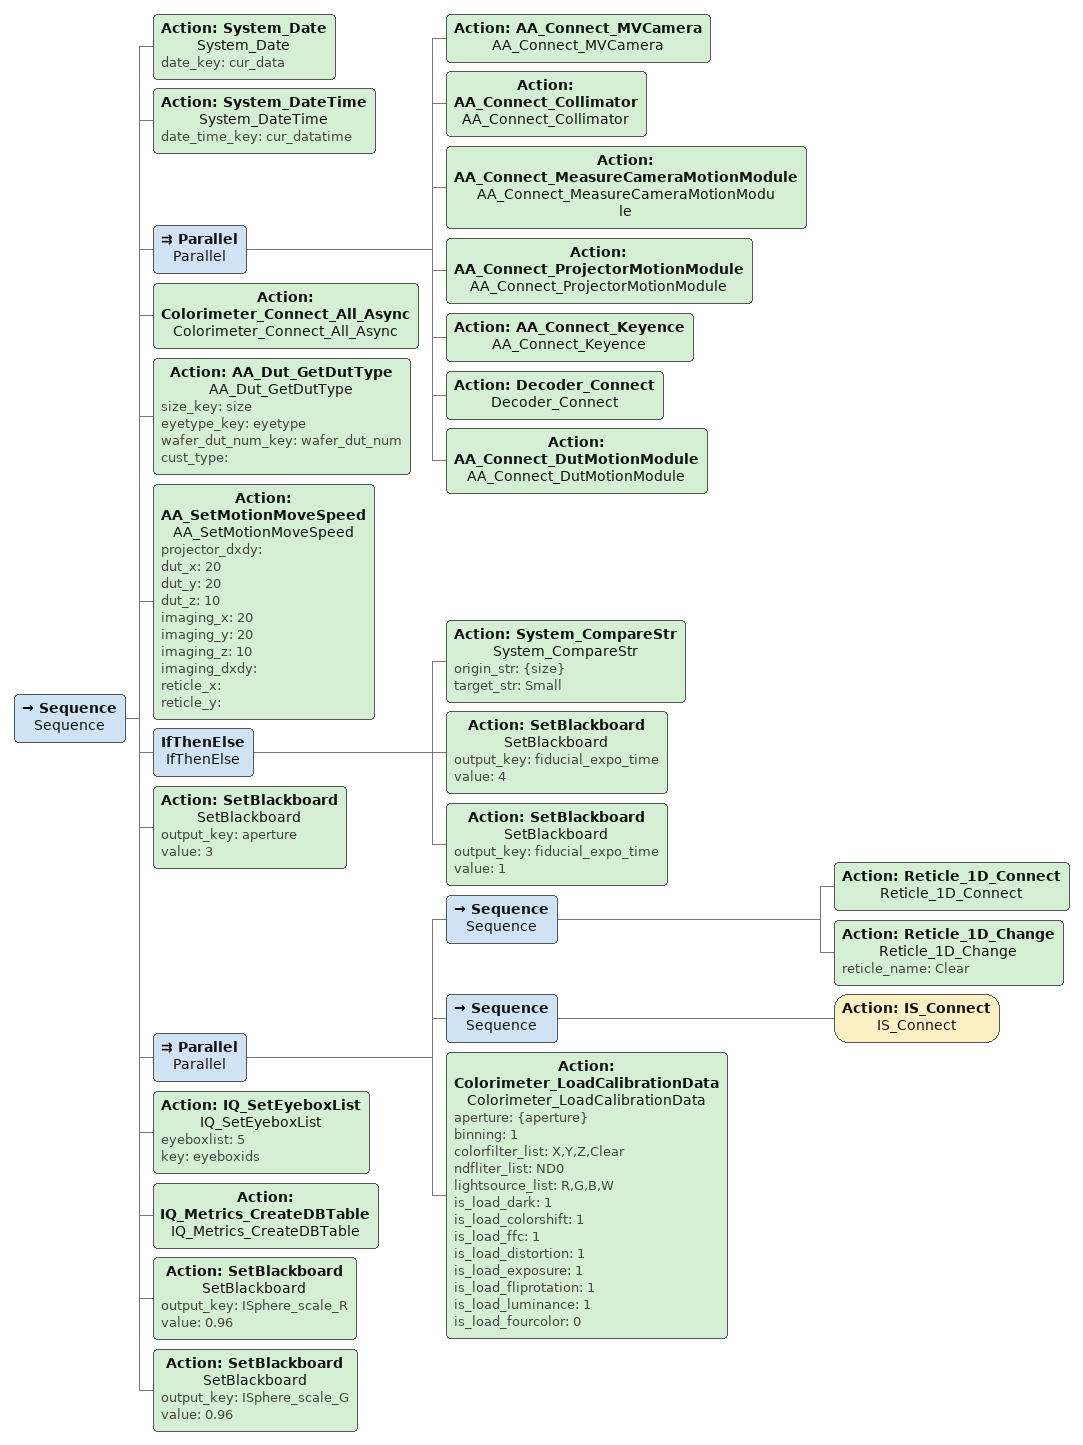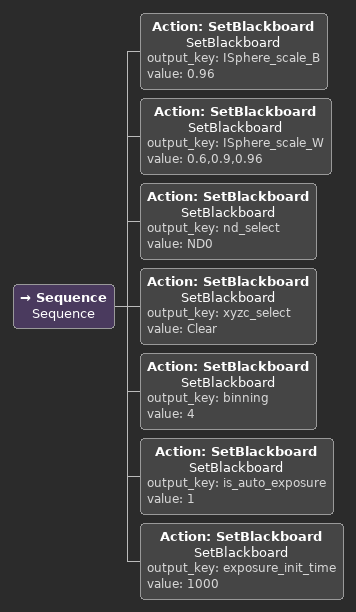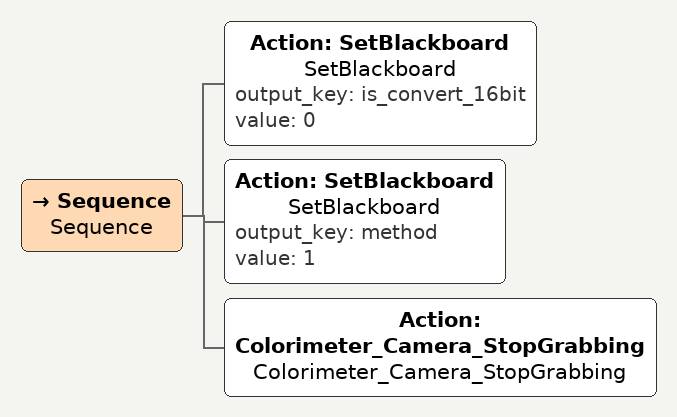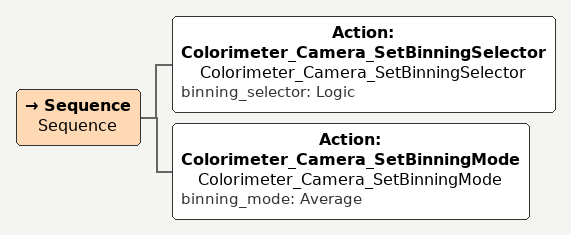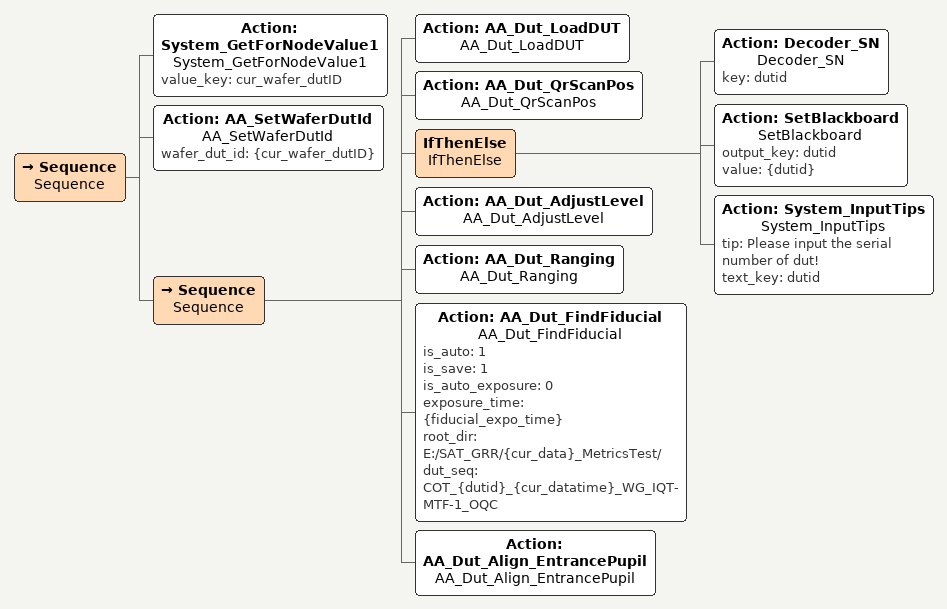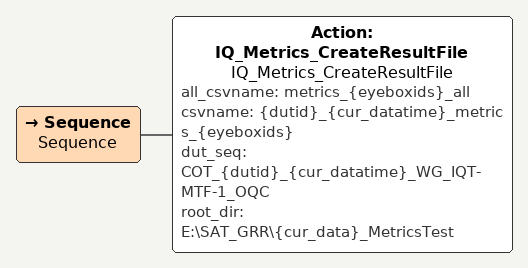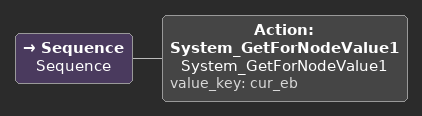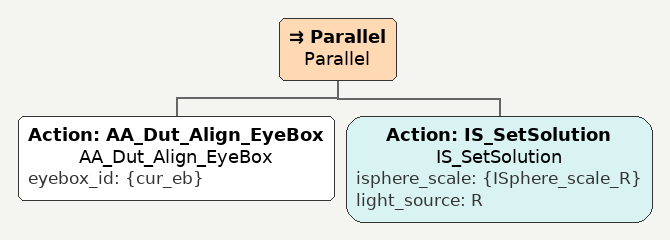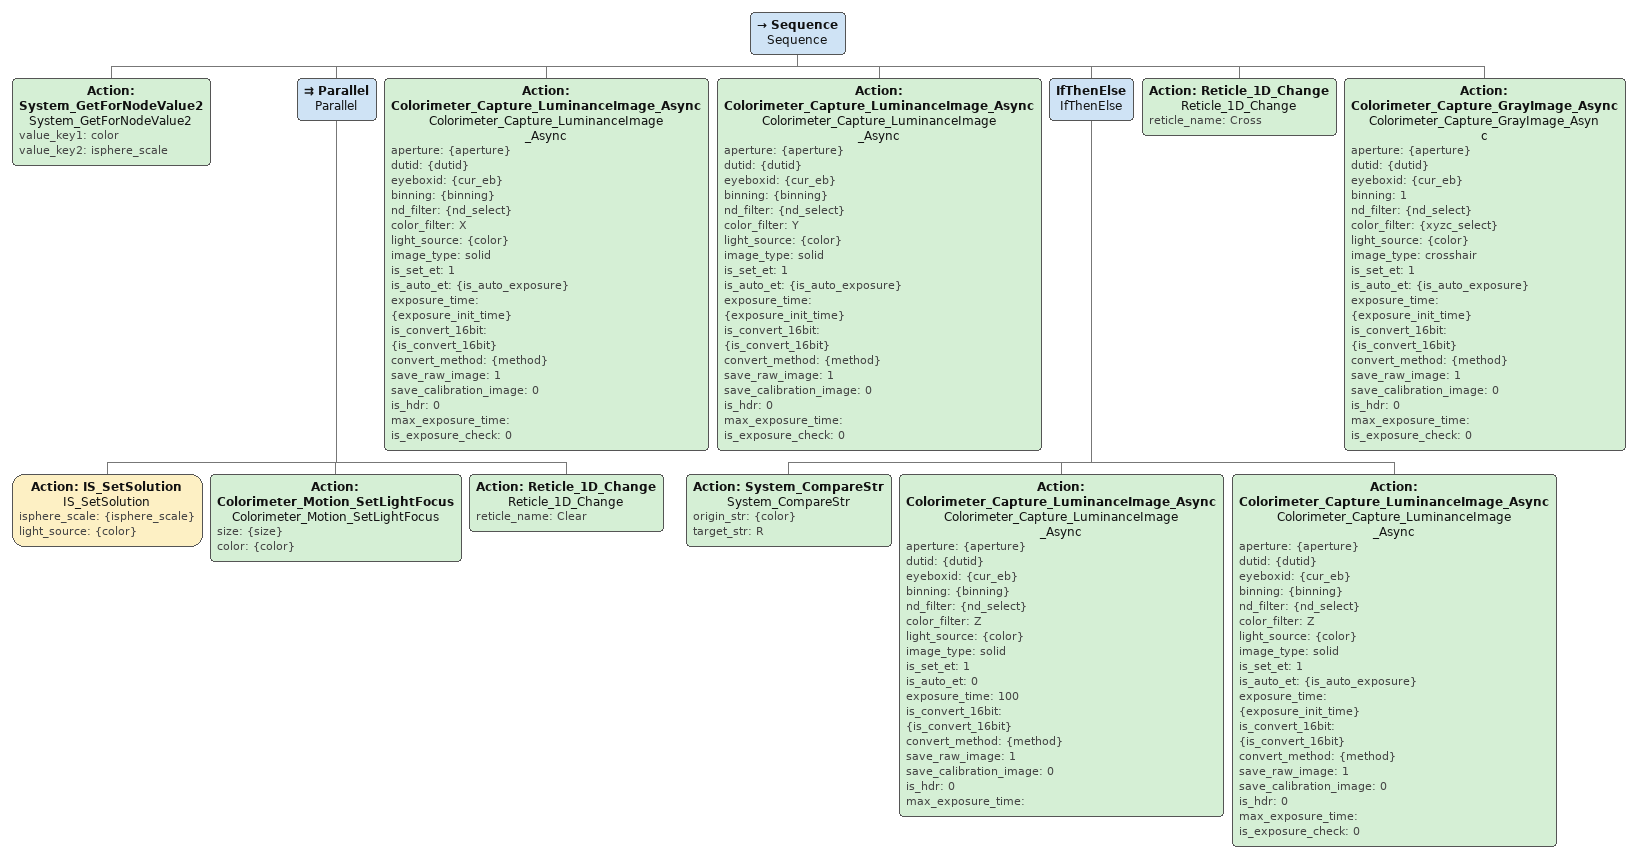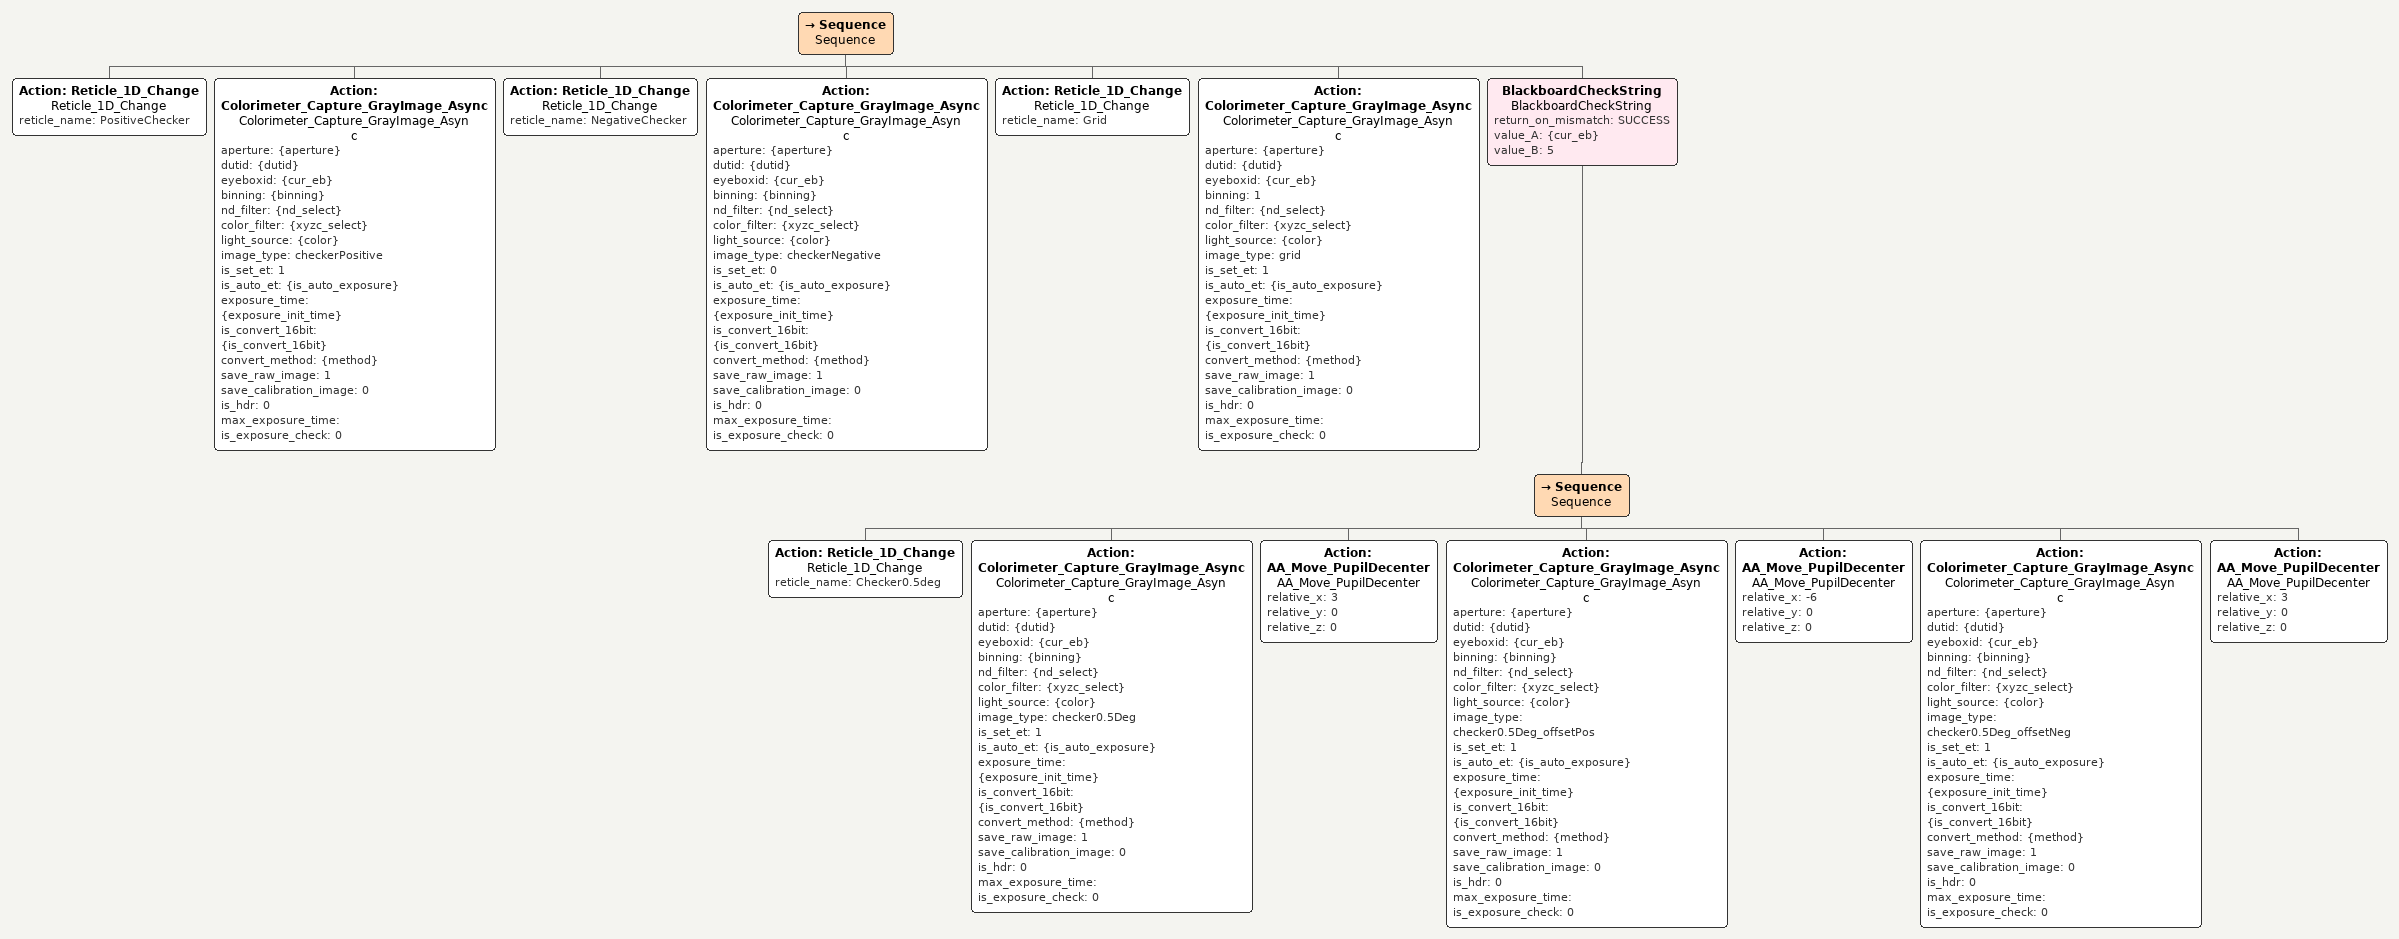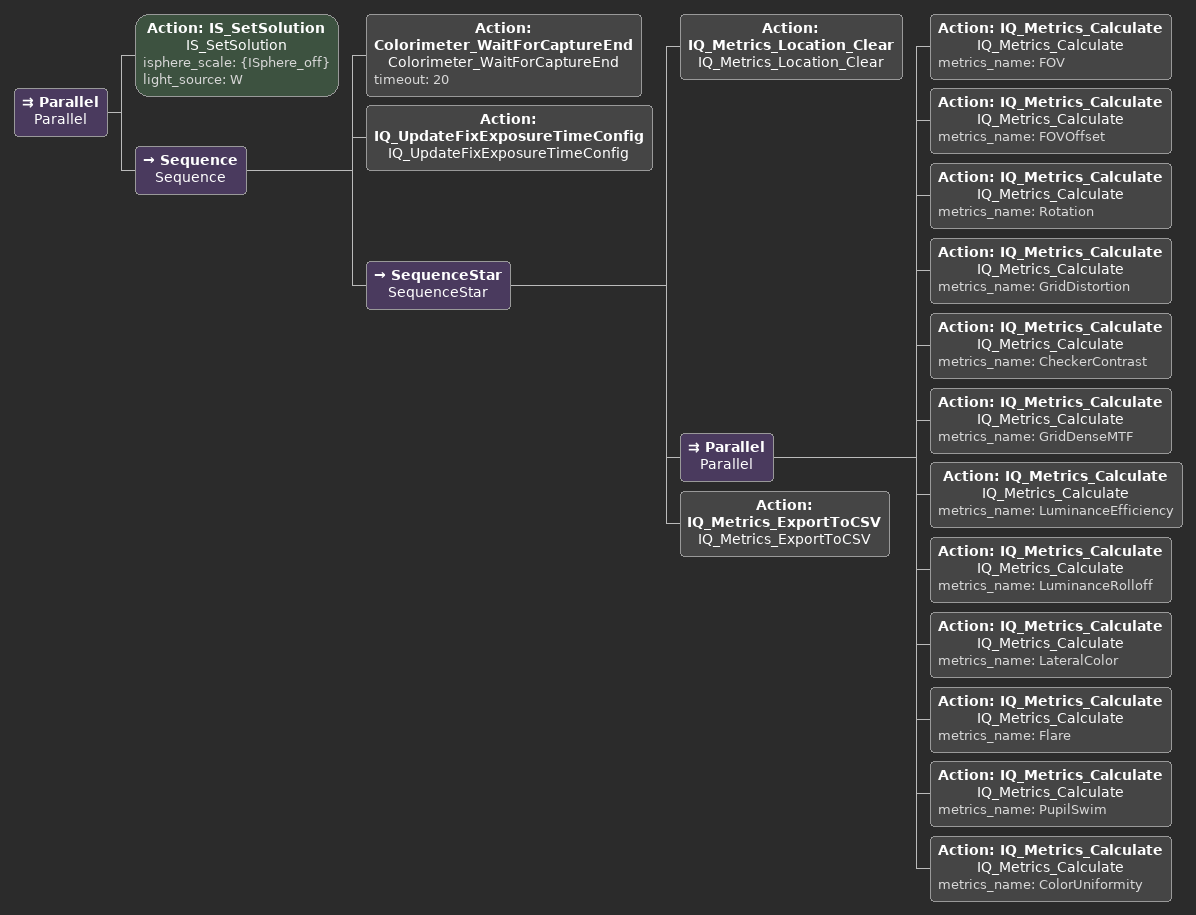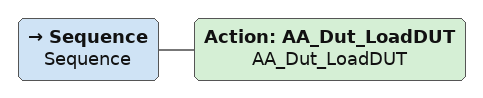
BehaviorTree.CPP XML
<Sequence name="Sequence">
 <!-- System Init -->
 <Action name="System_Date" ID="System_Date" date_key="cur_data"/>
 <Action name="System_DateTime" ID="System_DateTime" date_time_key="cur_datatime"/>
 <!--AA Devices Connect-->
 <Parallel name="Parallel">
  <Action name="AA_Connect_MVCamera" ID="AA_Connect_MVCamera"/>
  <Action name="AA_Connect_Collimator" ID="AA_Connect_Collimator"/>
  <Action name="AA_Connect_MeasureCameraMotionModule" ID="AA_Connect_MeasureCameraMotionModule"/>
  <Action name="AA_Connect_ProjectorMotionModule" ID="AA_Connect_ProjectorMotionModule"/>
  <Action name="AA_Connect_Keyence" ID="AA_Connect_Keyence"/>
  <Action name="Decoder_Connect" ID="Decoder_Connect"/>
  <Action name="AA_Connect_DutMotionModule" ID="AA_Connect_DutMotionModule"/>
 </Parallel>
 <Action name="Colorimeter_Connect_All_Async" ID="Colorimeter_Connect_All_Async"/>
 <!-- Alignment Init-->
 <Action name="AA_Dut_GetDutType" ID="AA_Dut_GetDutType" size_key="size" eyetype_key="eyetype" wafer_dut_num_key="wafer_dut_num" cust_type=""/>
 <Action name="AA_SetMotionMoveSpeed" ID="AA_SetMotionMoveSpeed" projector_dxdy="" dut_x="20" dut_y="20" dut_z="10" imaging_x="20" imaging_y="20" imaging_z="10" imaging_dxdy="" reticle_x="" reticle_y=""/>
 <IfThenElse name="IfThenElse">
  <Action name="System_CompareStr" ID="System_CompareStr" origin_str="{size}" target_str="Small"/>
  <Action name="SetBlackboard" ID="SetBlackboard" output_key="fiducial_expo_time" value="4"/>
  <Action name="SetBlackboard" ID="SetBlackboard" output_key="fiducial_expo_time" value="1"/>
 </IfThenElse>
 <Action name="SetBlackboard" ID="SetBlackboard" output_key="aperture" value="3"/>
 <!-- Dut Alignment Module  & IQ Device Connect & CalibrationData Load -->
 <Parallel name="Parallel">
  <!--reticle connect and move-->
  <Sequence name="Sequence">
   <Action name="Reticle_1D_Connect" ID="Reticle_1D_Connect"/>
   <Action name="Reticle_1D_Change" ID="Reticle_1D_Change" reticle_name="Clear"/>
  </Sequence>
  <!--integrating sphere & colorimeter connect and setting-->
  <Sequence name="Sequence">
   <Action name="IS_Connect" ID="IS_Connect"/>
  </Sequence>
  <!-- load colorimeter calibration data-->
  <Action name="Colorimeter_LoadCalibrationData" ID="Colorimeter_LoadCalibrationData" aperture="{aperture}" binning="1" colorfilter_list="X,Y,Z,Clear" ndfliter_list="ND0" lightsource_list="R,G,B,W" is_load_dark="1" is_load_colorshift="1" is_load_ffc="1" is_load_distortion="1" is_load_exposure="1" is_load_fliprotation="1" is_load_luminance="1" is_load_fourcolor="0"/>
 </Parallel>
 <!--IQ metrics init-->
 <Action name="IQ_SetEyeboxList" ID="IQ_SetEyeboxList" eyeboxlist="5" key="eyeboxids"/>
 <Action name="IQ_Metrics_CreateDBTable" ID="IQ_Metrics_CreateDBTable"/>
 <Action name="SetBlackboard" ID="SetBlackboard" output_key="ISphere_scale_R" value="0.96"/>
 <Action name="SetBlackboard" ID="SetBlackboard" output_key="ISphere_scale_G" value="0.96"/>
</Sequence>

<Sequence name="Sequence">
 <Action name="SetBlackboard" ID="SetBlackboard" output_key="ISphere_scale_B" value="0.96"/>
 <Action name="SetBlackboard" ID="SetBlackboard" output_key="ISphere_scale_W" value="0.6,0.9,0.96"/>
 <Action name="SetBlackboard" ID="SetBlackboard" output_key="nd_select" value="ND0"/>
 <Action name="SetBlackboard" ID="SetBlackboard" output_key="xyzc_select" value="Clear"/>
 <Action name="SetBlackboard" ID="SetBlackboard" output_key="binning" value="4"/>
 <Action name="SetBlackboard" ID="SetBlackboard" output_key="is_auto_exposure" value="1"/>
 <Action name="SetBlackboard" ID="SetBlackboard" output_key="exposure_init_time" value="1000"/>
</Sequence>

<Sequence name="Sequence">
 <Action name="SetBlackboard" ID="SetBlackboard" output_key="is_convert_16bit" value="0"/>
 <Action name="SetBlackboard" ID="SetBlackboard" output_key="method" value="1"/>
 <Action name="Colorimeter_Camera_StopGrabbing" ID="Colorimeter_Camera_StopGrabbing"/>
</Sequence>

<Sequence name="Sequence">
 <Action name="Colorimeter_Camera_SetBinningSelector" ID="Colorimeter_Camera_SetBinningSelector" binning_selector="Logic"/>
 <Action name="Colorimeter_Camera_SetBinningMode" ID="Colorimeter_Camera_SetBinningMode" binning_mode="Average"/>
</Sequence>

<Sequence name="Sequence">
 <Action name="System_GetForNodeValue1" ID="System_GetForNodeValue1" value_key="cur_wafer_dutID"/>
 <Action name="AA_SetWaferDutId" ID="AA_SetWaferDutId" wafer_dut_id="{cur_wafer_dutID}"/>
 <Sequence name="Sequence">
  <Action name="AA_Dut_LoadDUT" ID="AA_Dut_LoadDUT"/>
  <Action name="AA_Dut_QrScanPos" ID="AA_Dut_QrScanPos"/>
  <IfThenElse name="IfThenElse">
   <Action name="Decoder_SN" ID="Decoder_SN" key="dutid"/>
   <Action name="SetBlackboard" ID="SetBlackboard" output_key="dutid" value="{dutid}"/>
   <Action name="System_InputTips" ID="System_InputTips" tip="Please input the serial number of dut!" text_key="dutid"/>
  </IfThenElse>
  <Action name="AA_Dut_AdjustLevel" ID="AA_Dut_AdjustLevel"/>
  <Action name="AA_Dut_Ranging" ID="AA_Dut_Ranging"/>
  <Action name="AA_Dut_FindFiducial" ID="AA_Dut_FindFiducial" is_auto="1" is_save="1" is_auto_exposure="0" exposure_time="{fiducial_expo_time}" root_dir="E:/SAT_GRR/{cur_data}_MetricsTest/" dut_seq="COT_{dutid}_{cur_datatime}_WG_IQT-MTF-1_OQC"/>
  <Action name="AA_Dut_Align_EntrancePupil" ID="AA_Dut_Align_EntrancePupil"/>
 </Sequence>
</Sequence>

<Sequence name="Sequence">
 <!--Create Csv File-->
 <Action name="IQ_Metrics_CreateResultFile" ID="IQ_Metrics_CreateResultFile" all_csvname="metrics_{eyeboxids}_all" csvname="{dutid}_{cur_datatime}_metrics_{eyeboxids}" dut_seq="COT_{dutid}_{cur_datatime}_WG_IQT-MTF-1_OQC" root_dir="E:\SAT_GRR\{cur_data}_MetricsTest"/>
</Sequence>

<Sequence name="Sequence">
 <Action name="System_GetForNodeValue1" ID="System_GetForNodeValue1" value_key="cur_eb"/>
</Sequence>

<Parallel name="Parallel">
 <Action name="AA_Dut_Align_EyeBox" ID="AA_Dut_Align_EyeBox" eyebox_id="{cur_eb}"/>
 <Action name="IS_SetSolution" ID="IS_SetSolution" isphere_scale="{ISphere_scale_R}" light_source="R"/>
</Parallel>

<Sequence name="Sequence">
 <Action name="System_GetForNodeValue2" ID="System_GetForNodeValue2" value_key1="color" value_key2="isphere_scale"/>
 <Parallel name="Parallel">
  <Action name="IS_SetSolution" ID="IS_SetSolution" isphere_scale="{isphere_scale}" light_source="{color}"/>
  <Action name="Colorimeter_Motion_SetLightFocus" ID="Colorimeter_Motion_SetLightFocus" size="{size}" color="{color}"/>
  <Action name="Reticle_1D_Change" ID="Reticle_1D_Change" reticle_name="Clear"/>
 </Parallel>
 <!-- Clear Pattern (R&G&B) -->
 <Action name="Colorimeter_Capture_LuminanceImage_Async" ID="Colorimeter_Capture_LuminanceImage_Async" aperture="{aperture}" dutid="{dutid}" eyeboxid="{cur_eb}" binning="{binning}" nd_filter="{nd_select}" color_filter="X" light_source="{color}" image_type="solid" is_set_et="1" is_auto_et="{is_auto_exposure}" exposure_time="{exposure_init_time}" is_convert_16bit="{is_convert_16bit}" convert_method="{method}" save_raw_image="1" save_calibration_image="0" is_hdr="0" max_exposure_time="" is_exposure_check="0"/>
 <Action name="Colorimeter_Capture_LuminanceImage_Async" ID="Colorimeter_Capture_LuminanceImage_Async" aperture="{aperture}" dutid="{dutid}" eyeboxid="{cur_eb}" binning="{binning}" nd_filter="{nd_select}" color_filter="Y" light_source="{color}" image_type="solid" is_set_et="1" is_auto_et="{is_auto_exposure}" exposure_time="{exposure_init_time}" is_convert_16bit="{is_convert_16bit}" convert_method="{method}" save_raw_image="1" save_calibration_image="0" is_hdr="0" max_exposure_time="" is_exposure_check="0"/>
 <IfThenElse name="IfThenElse">
  <Action name="System_CompareStr" ID="System_CompareStr" origin_str="{color}" target_str="R"/>
  <Action name="Colorimeter_Capture_LuminanceImage_Async" ID="Colorimeter_Capture_LuminanceImage_Async" aperture="{aperture}" dutid="{dutid}" eyeboxid="{cur_eb}" binning="{binning}" nd_filter="{nd_select}" color_filter="Z" light_source="{color}" image_type="solid" is_set_et="1" is_auto_et="0" exposure_time="100" is_convert_16bit="{is_convert_16bit}" convert_method="{method}" save_raw_image="1" save_calibration_image="0" is_hdr="0" max_exposure_time=""/>
  <Action name="Colorimeter_Capture_LuminanceImage_Async" ID="Colorimeter_Capture_LuminanceImage_Async" aperture="{aperture}" dutid="{dutid}" eyeboxid="{cur_eb}" binning="{binning}" nd_filter="{nd_select}" color_filter="Z" light_source="{color}" image_type="solid" is_set_et="1" is_auto_et="{is_auto_exposure}" exposure_time="{exposure_init_time}" is_convert_16bit="{is_convert_16bit}" convert_method="{method}" save_raw_image="1" save_calibration_image="0" is_hdr="0" max_exposure_time="" is_exposure_check="0"/>
 </IfThenElse>
 <!-- Cross Pattern (R&G&B) -->
 <Action name="Reticle_1D_Change" ID="Reticle_1D_Change" reticle_name="Cross"/>
 <Action name="Colorimeter_Capture_GrayImage_Async" ID="Colorimeter_Capture_GrayImage_Async" aperture="{aperture}" dutid="{dutid}" eyeboxid="{cur_eb}" binning="1" nd_filter="{nd_select}" color_filter="{xyzc_select}" light_source="{color}" image_type="crosshair" is_set_et="1" is_auto_et="{is_auto_exposure}" exposure_time="{exposure_init_time}" is_convert_16bit="{is_convert_16bit}" convert_method="{method}" save_raw_image="1" save_calibration_image="0" is_hdr="0" max_exposure_time="" is_exposure_check="0"/>
</Sequence>

<Sequence name="Sequence">
 <!-- PositiveChecker Pattern (R&G&B) -->
 <Action name="Reticle_1D_Change" ID="Reticle_1D_Change" reticle_name="PositiveChecker"/>
 <Action name="Colorimeter_Capture_GrayImage_Async" ID="Colorimeter_Capture_GrayImage_Async" aperture="{aperture}" dutid="{dutid}" eyeboxid="{cur_eb}" binning="{binning}" nd_filter="{nd_select}" color_filter="{xyzc_select}" light_source="{color}" image_type="checkerPositive" is_set_et="1" is_auto_et="{is_auto_exposure}" exposure_time="{exposure_init_time}" is_convert_16bit="{is_convert_16bit}" convert_method="{method}" save_raw_image="1" save_calibration_image="0" is_hdr="0" max_exposure_time="" is_exposure_check="0"/>
 <!-- NegativeChecker Pattern (R&G&B) -->
 <Action name="Reticle_1D_Change" ID="Reticle_1D_Change" reticle_name="NegativeChecker"/>
 <Action name="Colorimeter_Capture_GrayImage_Async" ID="Colorimeter_Capture_GrayImage_Async" aperture="{aperture}" dutid="{dutid}" eyeboxid="{cur_eb}" binning="{binning}" nd_filter="{nd_select}" color_filter="{xyzc_select}" light_source="{color}" image_type="checkerNegative" is_set_et="0" is_auto_et="{is_auto_exposure}" exposure_time="{exposure_init_time}" is_convert_16bit="{is_convert_16bit}" convert_method="{method}" save_raw_image="1" save_calibration_image="0" is_hdr="0" max_exposure_time="" is_exposure_check="0"/>
 <!-- Grid Pattern (R&G&B) -->
 <Action name="Reticle_1D_Change" ID="Reticle_1D_Change" reticle_name="Grid"/>
 <Action name="Colorimeter_Capture_GrayImage_Async" ID="Colorimeter_Capture_GrayImage_Async" aperture="{aperture}" dutid="{dutid}" eyeboxid="{cur_eb}" binning="1" nd_filter="{nd_select}" color_filter="{xyzc_select}" light_source="{color}" image_type="grid" is_set_et="1" is_auto_et="{is_auto_exposure}" exposure_time="{exposure_init_time}" is_convert_16bit="{is_convert_16bit}" convert_method="{method}" save_raw_image="1" save_calibration_image="0" is_hdr="0" max_exposure_time="" is_exposure_check="0"/>
 <!-- Checker0.5deg Pattern (R&G&B) -->
 <BlackboardCheckString name="BlackboardCheckString" return_on_mismatch="SUCCESS" value_A="{cur_eb}" value_B="5">
  <Sequence name="Sequence">
   <Action name="Reticle_1D_Change" ID="Reticle_1D_Change" reticle_name="Checker0.5deg"/>
   <Action name="Colorimeter_Capture_GrayImage_Async" ID="Colorimeter_Capture_GrayImage_Async" aperture="{aperture}" dutid="{dutid}" eyeboxid="{cur_eb}" binning="{binning}" nd_filter="{nd_select}" color_filter="{xyzc_select}" light_source="{color}" image_type="checker0.5Deg" is_set_et="1" is_auto_et="{is_auto_exposure}" exposure_time="{exposure_init_time}" is_convert_16bit="{is_convert_16bit}" convert_method="{method}" save_raw_image="1" save_calibration_image="0" is_hdr="0" max_exposure_time="" is_exposure_check="0"/>
   <Action name="AA_Move_PupilDecenter" ID="AA_Move_PupilDecenter" relative_x="3" relative_y="0" relative_z="0"/>
   <Action name="Colorimeter_Capture_GrayImage_Async" ID="Colorimeter_Capture_GrayImage_Async" aperture="{aperture}" dutid="{dutid}" eyeboxid="{cur_eb}" binning="{binning}" nd_filter="{nd_select}" color_filter="{xyzc_select}" light_source="{color}" image_type="checker0.5Deg_offsetPos" is_set_et="1" is_auto_et="{is_auto_exposure}" exposure_time="{exposure_init_time}" is_convert_16bit="{is_convert_16bit}" convert_method="{method}" save_raw_image="1" save_calibration_image="0" is_hdr="0" max_exposure_time="" is_exposure_check="0"/>
   <Action name="AA_Move_PupilDecenter" ID="AA_Move_PupilDecenter" relative_x="-6" relative_y="0" relative_z="0"/>
   <Action name="Colorimeter_Capture_GrayImage_Async" ID="Colorimeter_Capture_GrayImage_Async" aperture="{aperture}" dutid="{dutid}" eyeboxid="{cur_eb}" binning="{binning}" nd_filter="{nd_select}" color_filter="{xyzc_select}" light_source="{color}" image_type="checker0.5Deg_offsetNeg" is_set_et="1" is_auto_et="{is_auto_exposure}" exposure_time="{exposure_init_time}" is_convert_16bit="{is_convert_16bit}" convert_method="{method}" save_raw_image="1" save_calibration_image="0" is_hdr="0" max_exposure_time="" is_exposure_check="0"/>
   <Action name="AA_Move_PupilDecenter" ID="AA_Move_PupilDecenter" relative_x="3" relative_y="0" relative_z="0"/>
  </Sequence>
 </BlackboardCheckString>
</Sequence>

<Parallel name="Parallel">
 <Action name="IS_SetSolution" ID="IS_SetSolution" isphere_scale="{ISphere_off}" light_source="W"/>
 <Sequence name="Sequence">
  <Action name="Colorimeter_WaitForCaptureEnd" ID="Colorimeter_WaitForCaptureEnd" timeout="20"/>
  <Action name="IQ_UpdateFixExposureTimeConfig" ID="IQ_UpdateFixExposureTimeConfig"/>
  <SequenceStar name="SequenceStar">
   <Action name="IQ_Metrics_Location_Clear" ID="IQ_Metrics_Location_Clear"/>
   <Parallel name="Parallel">
    <Action name="IQ_Metrics_Calculate" ID="IQ_Metrics_Calculate" metrics_name="FOV"/>
    <Action name="IQ_Metrics_Calculate" ID="IQ_Metrics_Calculate" metrics_name="FOVOffset"/>
    <Action name="IQ_Metrics_Calculate" ID="IQ_Metrics_Calculate" metrics_name="Rotation"/>
    <Action name="IQ_Metrics_Calculate" ID="IQ_Metrics_Calculate" metrics_name="GridDistortion"/>
    <Action name="IQ_Metrics_Calculate" ID="IQ_Metrics_Calculate" metrics_name="CheckerContrast"/>
    <Action name="IQ_Metrics_Calculate" ID="IQ_Metrics_Calculate" metrics_name="GridDenseMTF"/>
    <Action name="IQ_Metrics_Calculate" ID="IQ_Metrics_Calculate" metrics_name="LuminanceEfficiency"/>
    <Action name="IQ_Metrics_Calculate" ID="IQ_Metrics_Calculate" metrics_name="LuminanceRolloff"/>
    <Action name="IQ_Metrics_Calculate" ID="IQ_Metrics_Calculate" metrics_name="LateralColor"/>
    <Action name="IQ_Metrics_Calculate" ID="IQ_Metrics_Calculate" metrics_name="Flare"/>
    <Action name="IQ_Metrics_Calculate" ID="IQ_Metrics_Calculate" metrics_name="PupilSwim"/>
    <Action name="IQ_Metrics_Calculate" ID="IQ_Metrics_Calculate" metrics_name="ColorUniformity"/>
   </Parallel>
   <Action name="IQ_Metrics_ExportToCSV" ID="IQ_Metrics_ExportToCSV"/>
  </SequenceStar>
 </Sequence>
</Parallel>

<Sequence name="Sequence">
 <Action name="AA_Dut_LoadDUT" ID="AA_Dut_LoadDUT"/>
</Sequence>
